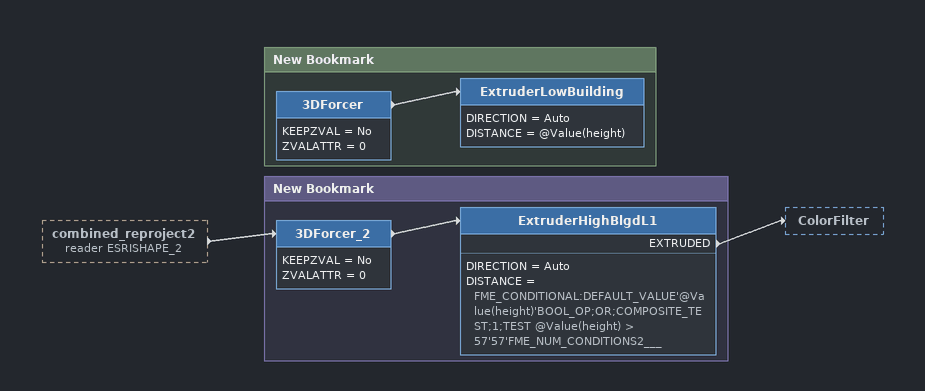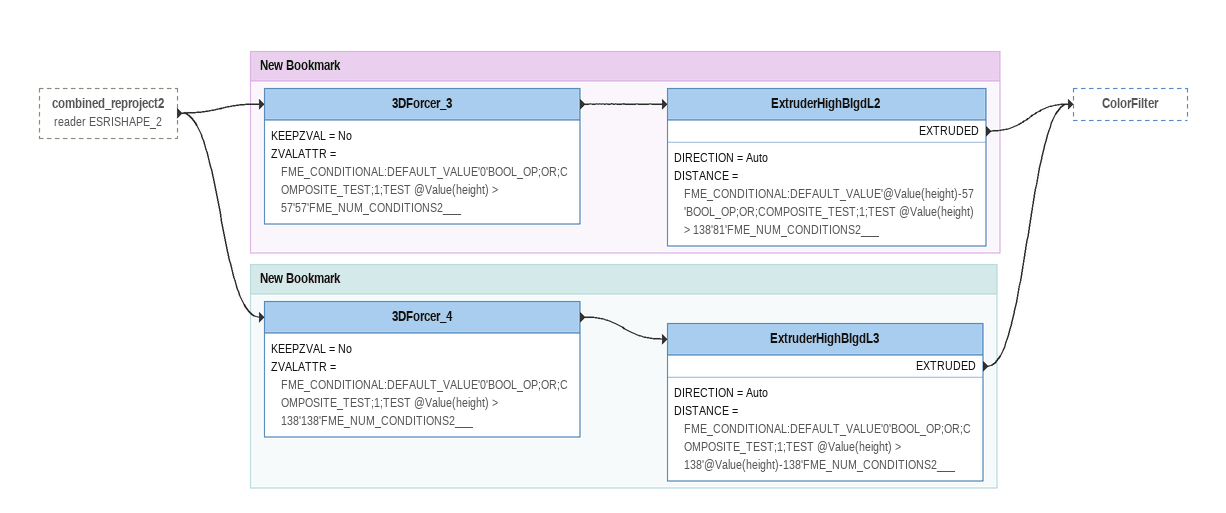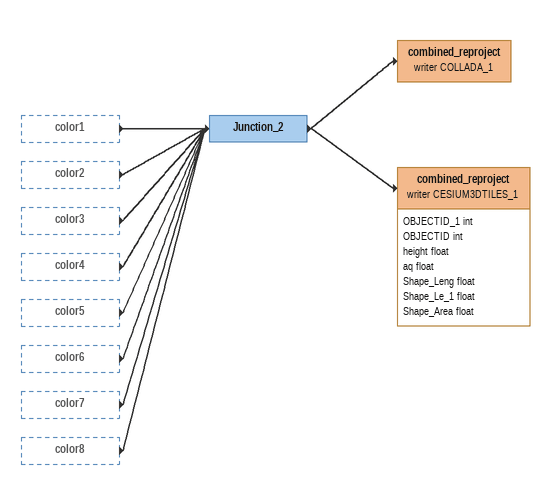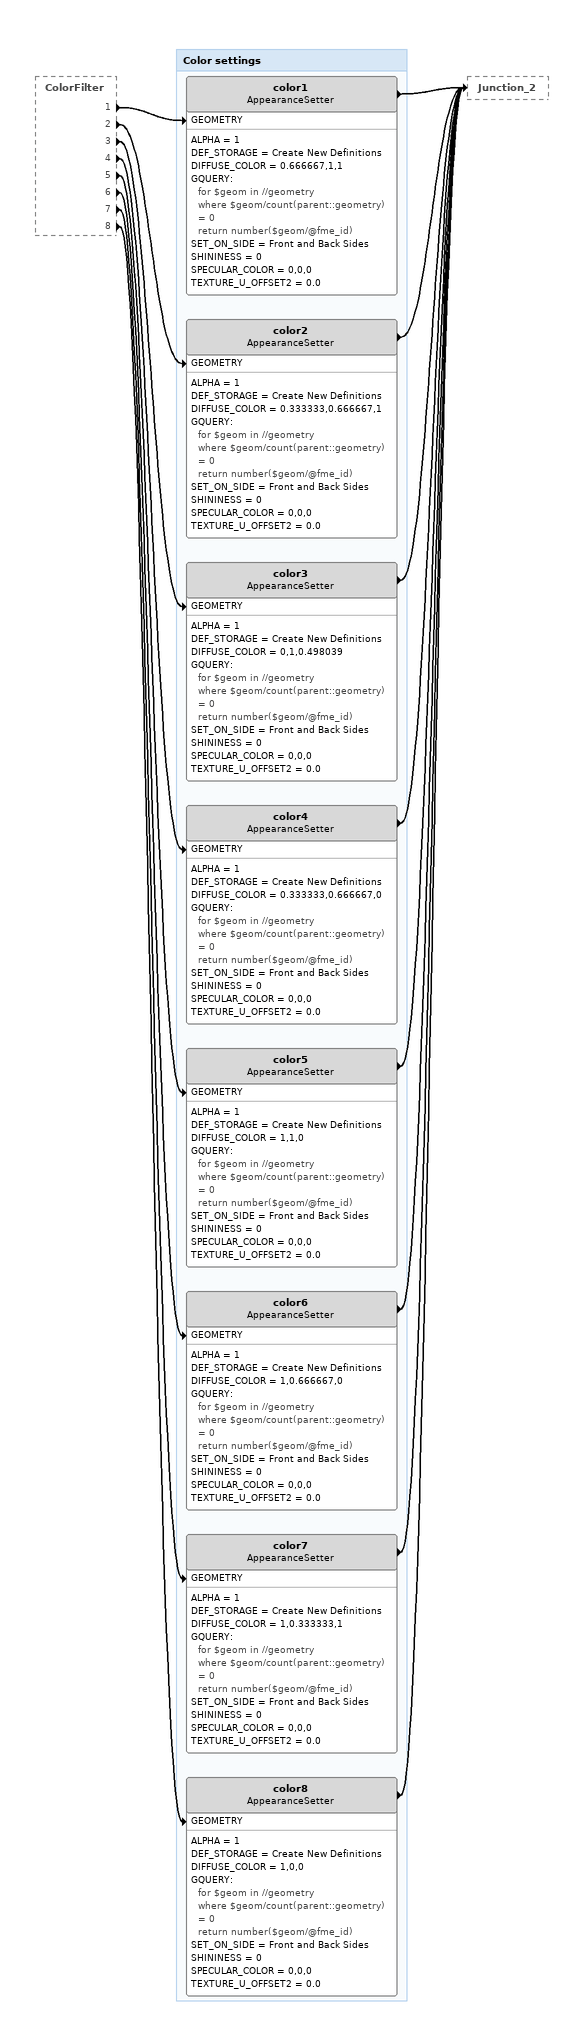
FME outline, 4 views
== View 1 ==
combined_reproject2 (reader ESRISHAPE_2) [outside]
    -> 3DForcer_2

Bookmark: New Bookmark
3DForcer_2
    KEEPZVAL = No
    ZVALATTR = 0
    -> ExtruderHighBlgdL1
ExtruderHighBlgdL1
    DIRECTION = Auto
    DISTANCE = FME_CONDITIONAL:DEFAULT_VALUE'@Value(height)'BOOL_OP;OR;COMPOSITE_TEST;1;TEST @Value(height) > 57'57'FME_NUM_CONDITIONS2___
    EXTRUDED -> ColorFilter

Bookmark: New Bookmark
3DForcer
    KEEPZVAL = No
    ZVALATTR = 0
    -> ExtruderLowBuilding
ExtruderLowBuilding
    DIRECTION = Auto
    DISTANCE = @Value(height)

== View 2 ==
combined_reproject2 (reader ESRISHAPE_2) [outside]
    -> 3DForcer_3
    -> 3DForcer_4

Bookmark: New Bookmark
3DForcer_3
    KEEPZVAL = No
    ZVALATTR = FME_CONDITIONAL:DEFAULT_VALUE'0'BOOL_OP;OR;COMPOSITE_TEST;1;TEST @Value(height) > 57'57'FME_NUM_CONDITIONS2___
    -> ExtruderHighBlgdL2
ExtruderHighBlgdL2
    DIRECTION = Auto
    DISTANCE = FME_CONDITIONAL:DEFAULT_VALUE'@Value(height)-57'BOOL_OP;OR;COMPOSITE_TEST;1;TEST @Value(height) > 138'81'FME_NUM_CONDITIONS2___
    EXTRUDED -> ColorFilter

Bookmark: New Bookmark
3DForcer_4
    KEEPZVAL = No
    ZVALATTR = FME_CONDITIONAL:DEFAULT_VALUE'0'BOOL_OP;OR;COMPOSITE_TEST;1;TEST @Value(height) > 138'138'FME_NUM_CONDITIONS2___
    -> ExtruderHighBlgdL3
ExtruderHighBlgdL3
    DIRECTION = Auto
    DISTANCE = FME_CONDITIONAL:DEFAULT_VALUE'0'BOOL_OP;OR;COMPOSITE_TEST;1;TEST @Value(height) > 138'@Value(height)-138'FME_NUM_CONDITIONS2___
    EXTRUDED -> ColorFilter

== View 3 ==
color1 [outside]
    -> Junction_2
color2 [outside]
    -> Junction_2
color3 [outside]
    -> Junction_2
color4 [outside]
    -> Junction_2
color5 [outside]
    -> Junction_2
color6 [outside]
    -> Junction_2
color7 [outside]
    -> Junction_2
color8 [outside]
    -> Junction_2
Junction_2
    -> combined_reproject (writer CESIUM3DTILES_1)
    -> combined_reproject (writer COLLADA_1)
combined_reproject (writer COLLADA_1)
combined_reproject (writer CESIUM3DTILES_1)
    attributes: OBJECTID_1 int, OBJECTID int, height float, aq float, Shape_Leng float, Shape_Le_1 float, Shape_Area float

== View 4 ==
ColorFilter [outside]
    1 -> color1 [GEOMETRY]
    2 -> color2 [GEOMETRY]
    3 -> color3 [GEOMETRY]
    4 -> color4 [GEOMETRY]
    5 -> color5 [GEOMETRY]
    6 -> color6 [GEOMETRY]
    7 -> color7 [GEOMETRY]
    8 -> color8 [GEOMETRY]

Bookmark: Color settings
color1: AppearanceSetter
    ALPHA = 1
    DEF_STORAGE = Create New Definitions
    DIFFUSE_COLOR = 0.666667,1,1
    GQUERY:
      for $geom in //geometry
      where $geom/count(parent::geometry) = 0
      return number($geom/@fme_id)
    SET_ON_SIDE = Front and Back Sides
    SHININESS = 0
    SPECULAR_COLOR = 0,0,0
    TEXTURE_U_OFFSET2 = 0.0
    -> Junction_2
color2: AppearanceSetter
    ALPHA = 1
    DEF_STORAGE = Create New Definitions
    DIFFUSE_COLOR = 0.333333,0.666667,1
    GQUERY:
      for $geom in //geometry
      where $geom/count(parent::geometry) = 0
      return number($geom/@fme_id)
    SET_ON_SIDE = Front and Back Sides
    SHININESS = 0
    SPECULAR_COLOR = 0,0,0
    TEXTURE_U_OFFSET2 = 0.0
    -> Junction_2
color3: AppearanceSetter
    ALPHA = 1
    DEF_STORAGE = Create New Definitions
    DIFFUSE_COLOR = 0,1,0.498039
    GQUERY:
      for $geom in //geometry
      where $geom/count(parent::geometry) = 0
      return number($geom/@fme_id)
    SET_ON_SIDE = Front and Back Sides
    SHININESS = 0
    SPECULAR_COLOR = 0,0,0
    TEXTURE_U_OFFSET2 = 0.0
    -> Junction_2
color4: AppearanceSetter
    ALPHA = 1
    DEF_STORAGE = Create New Definitions
    DIFFUSE_COLOR = 0.333333,0.666667,0
    GQUERY:
      for $geom in //geometry
      where $geom/count(parent::geometry) = 0
      return number($geom/@fme_id)
    SET_ON_SIDE = Front and Back Sides
    SHININESS = 0
    SPECULAR_COLOR = 0,0,0
    TEXTURE_U_OFFSET2 = 0.0
    -> Junction_2
color5: AppearanceSetter
    ALPHA = 1
    DEF_STORAGE = Create New Definitions
    DIFFUSE_COLOR = 1,1,0
    GQUERY:
      for $geom in //geometry
      where $geom/count(parent::geometry) = 0
      return number($geom/@fme_id)
    SET_ON_SIDE = Front and Back Sides
    SHININESS = 0
    SPECULAR_COLOR = 0,0,0
    TEXTURE_U_OFFSET2 = 0.0
    -> Junction_2
color6: AppearanceSetter
    ALPHA = 1
    DEF_STORAGE = Create New Definitions
    DIFFUSE_COLOR = 1,0.666667,0
    GQUERY:
      for $geom in //geometry
      where $geom/count(parent::geometry) = 0
      return number($geom/@fme_id)
    SET_ON_SIDE = Front and Back Sides
    SHININESS = 0
    SPECULAR_COLOR = 0,0,0
    TEXTURE_U_OFFSET2 = 0.0
    -> Junction_2
color7: AppearanceSetter
    ALPHA = 1
    DEF_STORAGE = Create New Definitions
    DIFFUSE_COLOR = 1,0.333333,1
    GQUERY:
      for $geom in //geometry
      where $geom/count(parent::geometry) = 0
      return number($geom/@fme_id)
    SET_ON_SIDE = Front and Back Sides
    SHININESS = 0
    SPECULAR_COLOR = 0,0,0
    TEXTURE_U_OFFSET2 = 0.0
    -> Junction_2
color8: AppearanceSetter
    ALPHA = 1
    DEF_STORAGE = Create New Definitions
    DIFFUSE_COLOR = 1,0,0
    GQUERY:
      for $geom in //geometry
      where $geom/count(parent::geometry) = 0
      return number($geom/@fme_id)
    SET_ON_SIDE = Front and Back Sides
    SHININESS = 0
    SPECULAR_COLOR = 0,0,0
    TEXTURE_U_OFFSET2 = 0.0
    -> Junction_2
